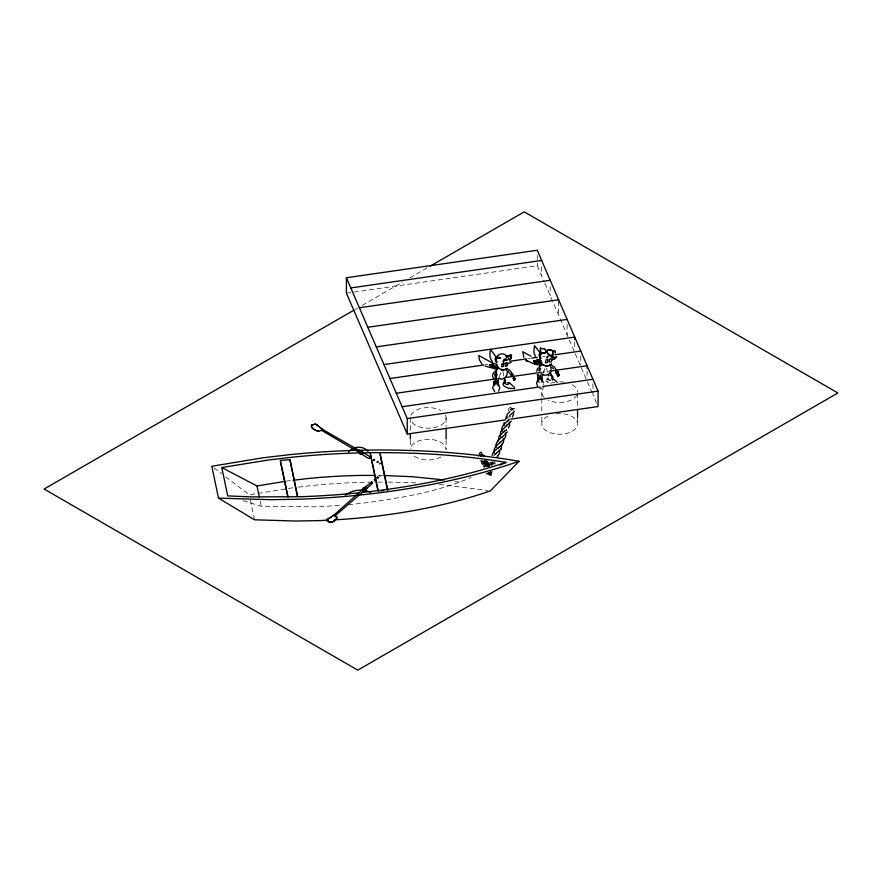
<?xml version="1.0" encoding="UTF-8"?>
<svg xmlns="http://www.w3.org/2000/svg" width="882" height="882" viewBox="0 0 882 882"><rect width="100%" height="100%" fill="white"/><g stroke="black" fill="none" stroke-linecap="round" stroke-linejoin="round"><path stroke-width="0.66" stroke-dasharray="4.41 3.31" d="M484.648 461.132L482.454 464.329L484.075 466.291L486.225 466.269L485.012 464.924L487.062 461.308M543.731 384.872L543.742 383.802M546.487 368.158L547.689 372.336M488.926 474.494L488.893 472.719M490.337 474.56L490.127 471.771A1.411 0.981 -11.1 0 0 492.829 471.782M491.748 474.637L491.517 471.528M495.805 463.105L495.629 464.108M484.229 463.59L484.979 462.763L484.824 460.602M489.708 466.435C485.056 465.861 486.875 466.324 485.695 463.634C482.046 460.746 487.691 460.691 489.808 465.189M489.124 466.247L488.22 462.179M486.335 465.85L487.272 466.457M488.176 466.358L490.613 461.914M485.012 464.99C486.588 464.186 484.582 464.219 483.998 467.57M486.203 460.878L485.034 462.918M481.197 460.713L481.793 463.193L484.924 462.929M483.501 462.433L484.009 461.859M494.129 464.197L494.273 461.595M499.41 376.779L500.778 372.7L498.385 371.598M543.312 372.899L544.679 368.819L542.287 367.717M508.319 410.604C507.734 405.929 514.338 407.462 511.571 410.306M488.893 473.843C484.042 473.855 488.165 474.273 488.904 472.984M487.514 466.567C489.124 459.996 482.333 463.855 480.359 460.757M491.991 471.903L490.613 473.921L488.76 474.472M509.961 410.273L511.505 408.19M490.061 465.001L492.95 461.771M482.652 461.043L483.226 462.201M483.38 462.4L483.369 463.425L484.549 463.502M483.711 461.981L483.49 460.922M485.012 460.602L483.248 462.102M486.136 466.082L487.118 463.48L485.453 460.9M487.603 466.512L488.529 464.13L488.033 461.65M491.671 465.023L495.144 461.881M502.927 371.52L503.787 376.217M490.557 471.892L488.716 473.061M485.596 464.56L484.637 463.513M511.858 409.954L512.861 408.774L513.192 410.395M492.443 471.694L489.179 474.362L487.779 472.862M485.343 463.304L484.472 463.293L485.662 460.768M486.015 465.883L487.272 464.582L487.801 461.981M486.599 466.049L485.828 466.402L486.489 465.641M486.533 466.413L485.795 466.324L486.247 465.994M482.95 460.801C478.176 465.112 488.86 466.732 486.026 460.9M486.688 464.549L485.53 464.693L485.905 463.789L485.067 463.315L483.931 464.042L484.35 464.902L485.309 464.605L484.824 466.137L486.291 465.729M491.428 465.112L492.773 463.8L492.884 461.892M488.286 473.27L488.97 472.719M489.653 472.19L490.315 471.694M484.262 460.702C484.064 462.807 483.512 463.094 485.905 463.193M484.56 463.59L483.182 465.619L484.416 467.504M355.038 309.516L357.419 308.149M362.182 305.392L402.688 282.008M409.843 277.885L427.715 267.566M484.824 463.337L484.24 463.667L484.681 463.248M510.105 409.27C514.845 408.785 510.38 408.311 510.27 410.207M348.368 504.647A354.917 204.911 0 0 0 365.677 502.817C401.508 497.9 437.869 491.836 471.264 477.438M489.212 472.939L487.393 472.984L487.503 473.832M482.145 460.834L481.087 460.823M286.452 481.153L290.343 480.591M346.417 293.177L537.248 265.714L544.315 282.086M485.354 364.784L488.077 364.398M527.612 358.709L530.336 358.312M542.606 356.548L545.33 356.152M540.776 372.425L548.957 371.256M292.879 487.757L249.275 494.791L225.726 476.853M298.314 487.118L309.185 485.828A418.145 241.414 0 0 1 371.41 482.101M512.475 409.149L510.48 407.297M377.882 482.09L383.064 482.09M388.245 482.079L416.679 482.884M485.276 463.237L487.492 463.381L489.731 464.979M486.004 464.605L489.786 465.619M486.732 465.961L488.363 466.346M378.72 475.387L382.711 475.486M243.212 500.678L261.259 506.246L313.33 506.808A354.917 204.911 0 0 0 341.665 505.221M484.075 466.291L484.802 466.335M439.423 484.416L487.724 490.469M454.858 481.506L460.062 482.278M485.806 463.248L487.856 464.439L488.573 466.203M486.533 464.616L488.937 466.346M486.203 460.724L487.481 461.462M485.75 464.649L487.162 466.203M213.962 467.89L221.448 473.59M488.352 473.105L489.179 474.362A1.411 1.312 -86.6 0 1 487.404 473.116M544.856 283.331L568.747 338.644M569.287 339.912L574.744 352.546M575.251 353.704L580.764 366.493M581.293 367.717L591.888 392.247M596.53 402.997L592.947 394.706L592.947 383.119M491.924 465.487L491.472 462.003M260.201 501.174L261.259 506.246M250.378 500.061L254.523 519.807M511.483 409.028L511.637 409.898M493.115 464.34L492.873 462.08M490.37 464.924L490.061 461.925M486.07 472.917L486.092 473.866M487.062 460.569L487.062 461.584M587.114 370.903L587.114 378.621M580.764 356.196L580.764 365.203M577.556 393.493L577.556 408.046M577.556 417.307L577.556 423.911M574.744 342.249L574.744 349.967M567.104 324.565L567.104 334.862M558.637 301.082L558.637 315.238M550.203 286.716L550.203 295.724M541.647 266.882L541.647 275.89M541.791 392.17L541.791 397.462M541.791 398.785L541.791 412.015M541.791 417.307L541.791 423.911M537.248 255.416L537.248 265.714M446.116 417.892L446.116 427.153M446.116 440.383L446.116 449.644A17.883 10.319 0 0 0 430.57 439.401A17.883 10.319 0 0 0 410.968 446.965M410.351 417.892L410.351 432.445M410.351 440.383L410.351 448.321M440.879 456.942A17.883 10.319 0 0 1 413.581 455.564M445.509 415.224A17.883 10.319 0 0 1 432.864 427.869A17.883 10.319 0 0 1 410.968 420.571M410.968 415.224A17.883 10.319 0 0 1 440.879 410.593M556.178 413.79A17.883 10.319 0 0 1 577.236 425.852A17.883 10.319 0 0 1 549.949 432.588A17.883 10.319 0 0 1 549.42 415.455M576.949 394.838A17.883 10.319 0 0 1 548.174 400.075M544.183 397.33A17.883 10.319 0 0 1 544.183 387.011M550.732 383.229A17.883 10.319 0 0 1 555.043 382.193M559.673 381.84A17.883 10.319 0 0 1 564.304 382.193M572.319 384.872A17.883 10.319 0 0 1 577.556 392.17M513.28 410.185A1.411 1.014 29.4 0 1 512.872 408.664A1.411 1.014 29.4 0 1 514.581 408.609A1.411 1.014 29.4 0 1 515.286 410.119M489.62 472.024A1.411 1.312 -86.6 0 1 489.256 474.34M484.902 463.524L484.295 463.491L484.902 463.524M489.356 475.222A1.411 1.003 7 0 0 491.704 474.891A1.411 1.003 7 0 0 489.951 473.579A1.411 1.003 7 0 0 489.356 475.222"/><path stroke-width="1.32" d="M496.379 357.993L496.224 360.077M540.28 354.112L540.126 356.196M506.213 360.551C505.959 358.224 507.867 359.382 506.753 360.54M539.597 355.722L540.148 359.999L541.78 362.491M514.504 378.191L515 379.161L514.46 378.091M496.191 359.669L496.72 358.246L499.631 358.092M558.427 374.585L558.185 373.626C558.097 378.841 559.872 373.516 557.545 371.487L558.361 372.325L557.402 371.311M513.092 378.213L514.493 378.918L513.82 380.054M557.986 374.773L558.008 375.489C556.344 376.912 560.577 375.236 558.394 374.255M551.217 363.704L550.522 365.523L546.52 365.876L547.579 366.129M511.406 356.526L511.472 355.115M555.318 352.646L555.373 351.234M546.167 352.083L545.153 349.316L540.446 348.181A48.058 13.263 -78.3 0 1 540.446 352.381C542.628 354.652 548.042 352.822 545.715 349.878M514.548 377.926L514.415 379.481M537.788 374.674L537.667 376.449L538.924 378.907M549.872 364.994L549.188 365.126L550.004 364.994M504.085 422.61L504.118 425.653M505.97 418.178L507.227 414.209L509.983 411.409M550.655 356.659L550.754 355.644M322.426 429.313L321.765 430.449L322.426 429.313L360.143 451.044M362.91 452.874C357.585 451.297 368.522 459.687 370.098 458.353M374.652 459.555L374.354 460.294M551.14 369.382L550.6 365.666M506.257 430.78L506.312 429.49M508.903 419.215C508.407 421.64 499.973 425.278 502.123 431.133M513.721 413.779L512.365 416.954M540.104 355.38L541.272 354.178M497.988 383.229L498.032 383.913M372.557 483.204L372.039 482.145M511.317 357.034L511.483 356.24M555.219 352.998L555.384 352.359M514.074 378.576L513.181 378.764L513.776 378.091M513.456 374.795L511.99 374.023L511.185 374.905M557.92 373.229L557.06 374.63M495.816 372.094L497.371 368.257M492.145 455.443C493.192 448.111 505.662 446.821 503.424 438.563M552.749 354.917C545.44 356.703 545.153 346.317 552.76 350.716A48.058 13.263 -78.3 0 0 552.749 354.917L552.683 355.027A48.058 13.263 -78.3 0 0 552.683 350.827L552.76 350.716M495.364 357.927C494.306 359.305 497.051 363.682 497.294 361.918M549.288 350.121C545.484 349.25 547.38 354.542 548.99 354.134M495.871 378.995L497.117 374.255M511.395 356.758L510.987 358.07M507.315 368.301L505.695 369.823L502.619 369.756L503.677 370.01M369.646 457.835L369.933 457.24M377.11 462.113L378.124 461.694M380.374 463.149L379.326 463.866M511.803 375.037L512.718 374.652M538.549 370.484L540.688 368.18M496.511 380.473L496.191 381.09M501.285 448.519L501.461 444.153M495.375 381.079L497.58 382.545L498.958 378.08M541.526 378.113L542.871 374.2M510.987 357.927L511.251 357.287M539.784 354.63L540.236 353.539M507.569 365.335L507.216 362.59L505.728 362.954A6.957 2.205 80.1 0 1 505.706 363.351L505.827 366.096M336.02 516.62L336.24 516.819A6.009 3.87 -4.8 0 0 337.078 517.37L336.659 518.373M495.993 380.914L496.323 380.219L496.346 381.432L497.68 381.961M510.755 358.577L511.064 357.816M539.894 377.044C540.126 374.674 543.224 379.458 540.049 377.32L539.674 376.46L541.592 378.091M495.882 381.057L496.952 382.953L494.857 381.862M501.891 364.167L501.693 366.658M333.892 515.121L334.752 516.102L364.167 490.789L364.034 489.764L362.866 489.323L333.892 515.121L334.752 516.102M365.622 489.014C367.805 489.234 364.861 485.905 364.828 488.121M336.88 517.811L335.822 519.564M540.247 377.011C539.398 374.685 542.331 375.556 540.192 375.026M539.332 353.891C538.13 355.281 540.92 359.801 541.206 358.037M546.939 379.635L547.92 378.158M541.107 362.579C542.507 366.228 535.98 359.658 534.007 362.193L537.667 361.366M496.037 453.535L501.053 448.938M506.83 425.19L506.422 425.874M504.813 430.714L499.256 436.116L498.043 441.099M511.251 421.144L507.095 425.08M498.914 447.031L498.043 448.056M507.326 432.015L502.045 437.097M500.932 449.17L501.417 448.288M510.458 359.095L510.81 358.335M501.891 364.156L503.92 363.152M506.488 357.221C513.633 355.248 509.862 354.851 506.544 357.067M548.306 375.853L549.265 375.181M540.17 366.206L541.272 364.376M550.688 371.388C549.376 375.137 544.128 376.746 541.361 373.626M537.744 380.34L536.565 382.678L537.425 386.051M507.514 365.424L505.893 366.096M540.446 348.181L540.523 348.07A48.058 13.263 -78.3 0 0 540.512 352.271L540.446 352.381M545.649 349.911L544.326 348.864M544.47 353.142L545.969 352.414M549.332 350L552.683 350.827M510.127 359.591L510.524 358.853M373.781 459.478L373.946 460.47M513.842 380.065L514.57 379.778C516.08 377.926 513.39 381.52 514.427 379.458M558.912 375.28L558.471 375.897M514.592 379.756L514.989 379.172M497.635 381.597L496.963 380.848M547.59 356.163L546.917 357.872L549.078 355.821M507.558 421.276L509.101 419.6M503.622 432.18L505.121 430.559M502.564 436.656C500.105 438.641 494.57 442.643 496.158 447.549M336.119 519.046L334.157 521.019M498.606 391.233L499.84 387.683L498.032 383.736M500.689 441.959C497.393 444.782 492.873 447.946 494.163 453.017M551.746 356.67L552.044 357.287M538.086 379.017C538.726 381.002 536.642 378.257 538.274 377.187M494.339 383.681L492.586 387.848L494.703 391.564M505.86 418.851L507.988 416.888M506.036 426.127L507.117 425.069M500.05 442.577C502.85 440.173 507.216 437.527 505.43 433.117M359.801 451.937L358.963 452.301L321.765 430.449M369.966 457.295L370.55 456.887M374.222 460.448L374.188 459.302M494.372 381.068L493.733 382.821L495.342 384.32M494.438 382.634L494.262 383.593M497.955 385.809L498.584 384.684L497.911 383.053M541.361 380.462L542.507 378.587L540.875 376.967M328.104 520.215A404.981 233.818 0 0 1 316.362 520.678L295.558 521.019L254.523 519.807L218.493 498.132L211.812 466.258L262.186 457.912L288.16 454.825A532.816 307.62 0 0 1 367.441 450.096C418.167 449.401 469.015 452.609 519.024 461.286L490.37 490.888C454.164 503.413 416.458 511.152 378.488 515.926A404.981 233.818 0 0 1 334.609 519.862M552.474 359.658L556.895 356.934L553.356 357.618M497.702 367.452C498.374 370.242 489.113 373.604 493.755 378.521M496.775 372.061L494.626 374.464L495.497 378.036M537.965 362.215L534.283 363.307L537.877 363.075L542.11 364.42L537.37 368.919L536.785 371.278M505.816 426.458L500.722 431.552L500.149 436.601M514.316 411.508L510.502 414.672M508.264 427.99L509.631 425.631L509.421 422.224M496.312 453.392L494.096 455.167M366.328 488.882L372.402 483.281M362.866 489.323L362.866 490.458M371.531 482.101L371.234 482.686M377.242 477.173L377.628 478.364L378.014 477.46M335.138 520.126L333.936 521.163M504.835 380.87L504.272 383.152L506.819 384.486M504.989 380.826L505.309 382.27M508.462 384.133L509.19 382.545M552.375 380.252L553.08 379.194L552.485 377.562M505.915 356.482L511.042 354.785M365.038 487.426L371.399 482.145M497.106 456.424L499.444 453.712L499.642 450.426M538.759 377.981L540.842 379.117L539.872 378.268M362.414 453.723L361.741 453.91M370.098 457.152L370.782 457.361M370.242 458.298L369.701 457.99M377.54 461.518L378.113 461.562M377.783 462.411L377.198 462.234M333.617 515.485L334.201 514.956L335.237 515.562A6.009 3.98 -6.5 0 0 336.031 516.753L336.24 516.951A6.009 3.87 -4.8 0 0 337.078 517.502L337.078 517.37M333.032 515.75L330.772 517.337M495.32 381.818L496.764 383.086L495.475 383.174L494.03 381.222M539.2 378.014L540.159 379.359L538.935 378.929M505.816 369.073L505.739 369.15M514.735 388.576L508.539 388.323L504.019 386.14L502.839 384.144L504.239 381.895M332.569 516.058L329.14 518.307M332.382 521.769L330.419 522.155A5.171 2.183 8.7 0 1 329.118 522.067L326.241 520.137A9.691 4.333 7.5 0 1 326.605 519.807L326.704 519.741A9.592 4.52 6.3 0 1 327.211 519.388L327.387 519.156M494.284 382.689L493.567 383.857L494.317 385.555M498.01 384.067L498.573 382.358L496.368 379.999M541.923 380.186L542.033 379.646M541.78 381.983L542.132 379.525M330.21 517.547L328.611 518.616M327.387 519.289L327.983 518.825M333.936 521.03L332.723 521.791M353.847 310.21L44.1 489.036L357.794 670.144L837.9 392.964L524.206 211.856L430.096 266.188M504.923 379.249L504.184 380.936L505.739 382.479M552.43 378.51L552.904 376.371L550.952 375.148M497.944 384.111L497.04 384.464M538.593 378.576L537.502 380.517L539.2 382.204M328.082 518.903L328.71 518.429M322.084 430.328L323.077 429.843L322.084 430.328A6.009 2.922 -6 0 0 320.089 430.681L319.714 430.923A6.009 3.054 -4.7 0 0 318.667 431.298L316.87 430.703M541.493 388.102L539.905 388.378M499.873 465.046L506.103 462.355C459.809 454.748 412.798 452.025 365.92 452.764A513.115 296.242 0 0 0 292.515 457.174L268.459 459.985L221.79 467.537L227.732 495.916L251.756 496.886L300.652 496.709A496.974 286.926 0 0 0 359.161 492.773M508.429 363.483L511.141 362.403M552.341 359.602L555.043 358.522L552.981 358.753M495.64 357.309C496.742 356.008 502.663 358.29 499.907 358.114M374.442 479.621L375.489 480.569L374.685 480.613M364.034 490.899L363.241 490.811M555.583 371.939L556.167 371.851M538.494 375.247L537.237 374.85M496.434 357.96L500.05 358.213M540.346 354.079L541.283 353.88M519.024 461.286C472.884 477.25 424.837 487.107 376.46 493.192A516.036 297.929 0 0 1 297.3 499.245L270.785 499.675L218.493 498.132M506.103 462.355C463.248 476.699 418.741 485.585 373.935 491.12A496.974 286.926 0 0 1 361.852 492.487M497.569 381.663L495.772 380.34M494.052 366.096L490.381 367.177L493.975 366.956L498.198 368.301M317.476 425.378L317.277 425.08A9.592 6.406 7.7 0 0 316.649 424.76L316.418 424.474A9.691 6.637 9.5 0 0 315.712 424.033L311.533 425.036A5.171 3.627 11.4 0 0 311.401 425.962L311.666 427.131M551.735 356.24L551.691 357.453M493.755 365.247L490.094 366.074L493.578 366.085L497.426 367.463M508.021 382.623L507.492 382.722M507.415 384.475L507.944 384.365M551.404 378.841L551.923 378.742M221.79 467.537L257.015 485.982L285.162 481.352M493.281 364.321L489.499 364.916C496.665 364.068 497.691 369.745 503.17 369.889M505.386 419.898L407.241 434.021L346.417 293.177L346.417 277.742L537.248 250.268L598.073 391.123L598.073 406.558L510.832 419.115M350.815 287.918L541.647 260.455M359.382 307.752L550.203 280.289M367.805 327.266L558.637 299.792M376.283 346.891L567.104 319.416M383.913 364.575L574.744 337.1L574.744 339.68M389.943 378.521L483.986 364.983M492.167 363.803L494.901 363.417M509.884 361.256L526.245 358.908M531.703 358.114L537.149 357.331M554.866 354.785L580.764 351.058M396.294 393.229L499.885 378.312M506.698 377.331L540.776 372.425M550.313 371.057L587.114 365.754L587.114 368.334M402.126 406.734L539.795 386.911M542.518 386.525L592.947 379.26M346.417 277.742L407.241 418.586L598.073 391.123M292.989 480.282L307.52 478.584A366.449 211.57 0 0 1 359.944 475.431L374.707 475.365M330.849 522.144L333.032 521.659M297.675 496.544L289.957 459.731L280.388 460.393L288.105 497.216M379.624 490.855L383.725 490.568M503.512 369.878L502.85 369.867L503.501 369.878M556.167 372.193L555.605 372.204M547.072 366.008L547.711 365.975L545.197 365.71C546.454 365.049 545.881 366.857 543.356 364.663M505.595 359.481C507.547 359.856 503.567 357.905 503.688 360.043L503.016 361.752L505.496 359.999M377.287 476.986L377.904 477.338M377.485 477.129L377.287 478.143M538.461 374.982L537.866 374.872M330.629 522.023L330.419 522.023A5.171 2.183 8.7 0 1 329.118 521.935L326.23 520.005A9.691 4.333 7.5 0 1 326.605 519.674M384.034 475.519L411.651 476.677L444.451 479.94M554.943 350.904L554.205 350.871M500.447 379.106C505.441 379.988 508.738 373.725 506.687 369.547M544.536 353.043L540.512 352.271M505.97 368.742L505.375 368.841L506.036 368.775M501.803 366.692L503.644 366.262L503.986 363.781A7.927 2.503 80.1 0 0 504.019 363.296L503.776 362.943M540.6 378.643L541.592 378.091M510.579 355.898L509.697 355.689L510.458 355.887M545.638 362.8L547.546 362.381L547.898 359.9A7.927 2.503 80.1 0 0 547.92 359.415L546.3 359.547L545.385 362.579M317.829 430.978L318.667 431.298M379.194 475.552L379.944 476.258M550.148 380.528L548.185 379.271M317.454 431.011L315.205 430.008M359.944 450.592L358.963 451.165L358.963 452.301M485.221 366.118L497.161 369.349M492.862 363.163L478.805 355.567L479.356 359.801L481.969 364.023M316.296 430.625L315.05 429.931M541.074 365.468L534.735 364.211L525.959 360.22M555.903 371.972L556.663 374.023L558.449 375.434L557.358 375.919L558.13 374.431L557.049 374.663M505.265 359.349L506.753 360.032M530.909 356.229L522.706 351.686L523.842 357.397M377.485 478.154L378.102 477.614M495.905 364.288L496.72 364.729M550.622 364.619L554.238 366.868L556.906 370.859M506.72 368.5L510.325 370.749L513.026 374.861M552.143 367.507L553.378 368.654M540.589 378.643L539.277 377.198M508.241 371.388L511.461 375.677M314.687 429.865L313.242 428.762M362.723 452.201L370.76 457.218M316.572 424.573L316.638 424.617A9.592 6.406 7.7 0 1 317.277 425.08M536.763 359.283L539.156 360.87M553.642 379.238L557.259 382.237M509.741 383.119L514.526 387.418M313.705 429.247L312.14 427.748M323.088 429.975L322.261 429.225M321.919 428.961L322.514 429.545M321.412 428.696L320.684 427.99M541.515 363.384L542.022 364.343M317.366 425.157L318.645 426.403M321.842 429.038L320.056 427.472M543.709 364.916L542.562 364.817L540.501 362.656M320.519 427.979L319.405 426.921M547.931 382.259L546.774 381.09M318.744 426.491L317.663 425.532M312.801 428.531L311.93 427.472M507.293 356.934C503.633 350.672 494.107 354.95 495.772 361.631M372.215 482.278L372.557 482.84M497.834 366.317L496.246 363.88M541.934 379.855L543.433 382.579M492.608 361.741C489.422 358.566 489.455 353.594 490.601 349.537L496.533 357.596M537.888 359.294L539.53 361.377M540.887 361.157L539.795 360.374L533.412 361.036L536.895 361.256L540.556 362.767M557.633 374.012L558.152 374.729L557.909 373.053M513.732 377.893L514.239 378.61L513.445 379.789L514.823 378.345M540.137 352.811L534.503 345.656L533.831 351.896L535.33 356.383M509.035 359.415L509.366 360.088M508.87 358.996L509.201 359.525L508.462 358.29L508.782 358.853M311.754 427.318L311.5 426.579M555.969 372.601L556.553 373.814M496.357 375.809L495.728 372.877M498.749 367.915L498.528 367.309M540.137 356.427L540.324 356.978L540.005 355.512M504.195 377.518L505.011 380.131M510.028 417.043L509.653 415.378M550.159 370.418L551.614 377.055M380.109 453.469L387.826 490.282M380.109 454.781L387.551 490.282M370.264 452.819L378.257 490.954M370.264 454.131L377.981 490.943M297.399 496.533L289.957 459.731M280.388 461.705L287.83 497.205M257.015 485.982L259.407 497.382M496.301 360.473L496.136 359.779M539.641 368.996L539.938 371.09M497.646 455.862L497.757 456.667M375.512 480.403L374.828 479.477L374.144 479.885M553.323 356.152L553.51 358.081M315.712 424.033L311.533 425.036M577.556 409.369L577.556 417.307M446.116 428.476L446.116 439.06M410.351 433.768L410.351 439.06M407.241 418.586L407.241 434.021M348.622 451.937A11.422 9.316 -4.6 0 1 368.081 451.419M345.292 495.089A21.333 17.166 -16.7 0 1 370.826 492.531M481.583 456.424A1.411 1.047 11 0 1 482.663 454.88A1.411 1.047 11 0 1 484.009 456.523M478.507 456.038A1.411 1.356 -39.8 0 1 481.12 456.49M364.696 488.099A1.147 0.783 48.8 0 1 365.457 487.228A1.147 0.783 48.8 0 1 366.57 488.496A1.147 0.783 48.8 0 1 365.622 489.146M363.704 488.97A1.147 0.783 48.8 0 1 364.542 488.121A1.147 0.783 48.8 0 1 365.578 489.532A1.147 0.783 48.8 0 1 364.376 489.896M363.781 490.149A1.808 1.235 48.8 0 0 365.986 490.094A1.808 1.235 48.8 0 0 364.63 487.614A1.808 1.235 48.8 0 0 363.175 488.915A1.808 1.235 48.8 0 1 364.531 487.691A1.808 1.235 48.8 0 1 365.986 490.094A1.808 1.235 48.8 0 1 363.869 490.072M363.605 489.047A1.147 0.783 48.8 0 1 364.453 488.198A1.147 0.783 48.8 0 1 365.49 489.609A1.147 0.783 48.8 0 1 364.288 489.973M362.447 453.844A1.147 0.661 -60 0 1 361.422 453.602A1.147 0.661 -60 0 1 362.304 452.08A1.147 0.661 -60 0 1 363.02 452.841M361.366 452.896A1.147 0.661 -60 0 1 360.176 453.017A1.147 0.661 -60 0 1 360.958 451.375A1.147 0.661 -60 0 1 361.741 452.102M361.741 452.775A1.808 1.047 -60 0 1 359.691 453.546A1.808 1.047 -60 0 1 360.727 450.845A1.808 1.047 -60 0 1 362.072 451.926M359.856 452.025A1.147 0.661 -60 0 1 358.665 452.146A1.147 0.661 -60 0 1 359.448 450.515A1.147 0.661 -60 0 1 360.231 451.242M361.863 452.841A1.808 1.047 -60 0 1 359.757 453.513A1.808 1.047 -60 0 1 361.069 450.79A1.808 1.047 -60 0 1 362.061 452.422M361.245 452.83A1.147 0.661 -60 0 1 360.054 452.951A1.147 0.661 -60 0 1 360.848 451.308A1.147 0.661 -60 0 1 361.631 452.036M551.647 360.341C551.834 363.053 547.656 362.623 549.618 359.47A6.957 2.205 80.1 0 0 549.629 359.117L551.029 358.621L551.647 360.341M557.711 372.336L556.884 372.072L557.711 372.336M551.217 364.42L551.052 364.994L551.217 364.42M502.288 369.823L501.296 369.58C503.346 370.197 499.973 368.4 502.31 369.734M540.633 360.848L539.806 360.407L540.622 360.848M527.381 361.333L525.87 360.143L527.348 361.344M481.352 454.781A1.411 1.08 -77.1 0 0 481.197 452.4A1.411 1.08 -77.1 0 0 479.621 453.998A1.411 1.08 -77.1 0 0 481.352 454.781M362.524 490.006A1.147 0.783 48.8 0 0 364.134 491.031A1.147 0.783 48.8 0 0 363.704 489.301A1.147 0.783 48.8 0 0 362.524 490.006"/></g></svg>
